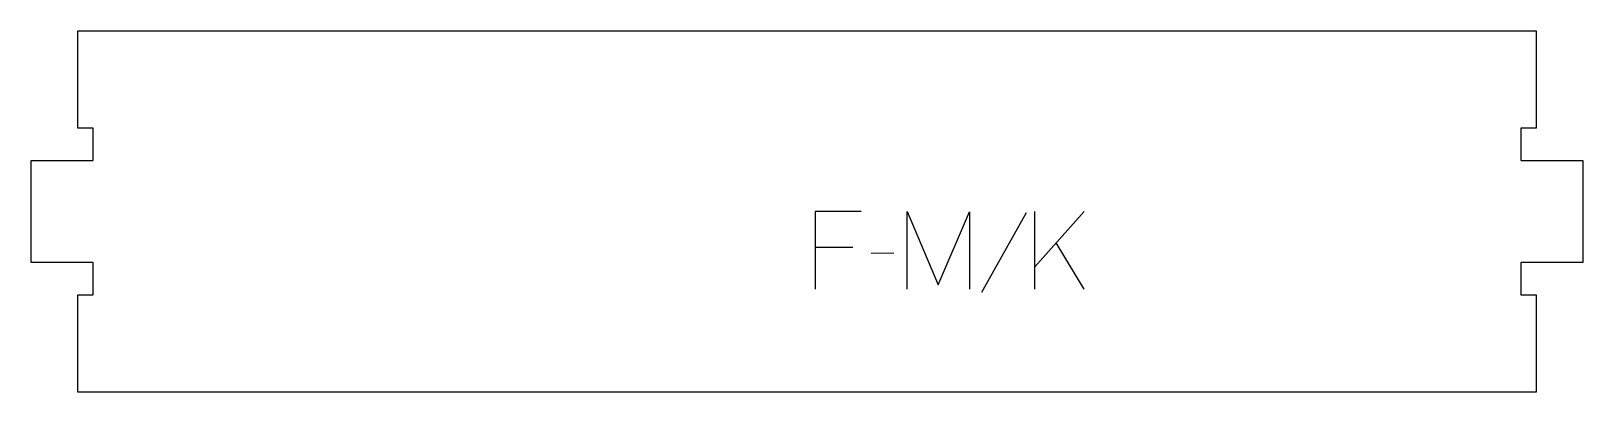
# Model space of a CAD drawing. Header units: millimetres. Extents: x -299 to 299, y -70 to 70.
import ezdxf

# ---------------------------------------------------------------- set-up
doc = ezdxf.new("R2010")
doc.units = ezdxf.units.MM
doc.layers.add('1_ANYTOOL_1MMDEEP_LABELS_S', color=2, linetype='Continuous', true_color=0xffff00)
doc.layers.add('4_ANYTOOL_CUTTHROUGH_OUTSI', color=5, linetype='Continuous', true_color=0x0000ff)

msp = doc.modelspace()

# ---------------------------------------------------------------- linework, layer by layer
at = {"layer": '1_ANYTOOL_1MMDEEP_LABELS_S'}
for p, q in [((87.9, -30), (87.9, 0)), ((87.9, -21.39), (106.84, 0)), ((84.47, -0.47), (67.29, -31.24)), ((17.66, -13.97), (3.17, -13.97)), ((33.47, -16.11), (24.69, -16.2)), ((106.84, -30), (96.04, -12.17))]:
    msp.add_line(p, q, dxfattribs=at)
for points in [[(20.83, 0), (3.17, 0), (3.17, -30)], [(38.61, -30), (38.61, 0), (50.61, -28.37), (62.61, -0.13), (62.61, -30)]]:
    msp.add_lwpolyline(points, dxfattribs=at)
at = {"layer": '4_ANYTOOL_CUTTHROUGH_OUTSI'}
msp.add_lwpolyline([(-281.25, 32.25), (-281.25, 69.75), (281.25, 69.75), (281.25, 32.25), (275.5, 32.25, 0.414214), (275.25, 32), (275.25, 20, 0.414214), (275.5, 19.75), (299.25, 19.75), (299.25, -19.75), (275.5, -19.75, 0.414214), (275.25, -20), (275.25, -32, 0.414214), (275.5, -32.25), (281.25, -32.25), (281.25, -69.75), (-281.25, -69.75), (-281.25, -32.25), (-275.5, -32.25, 0.414214), (-275.25, -32), (-275.25, -20, 0.414214), (-275.5, -19.75), (-299.25, -19.75), (-299.25, 19.75), (-275.5, 19.75, 0.414214), (-275.25, 20), (-275.25, 32, 0.414214), (-275.5, 32.25)], format="xyb", close=True, dxfattribs=at)

doc.saveas('drawing.dxf')
